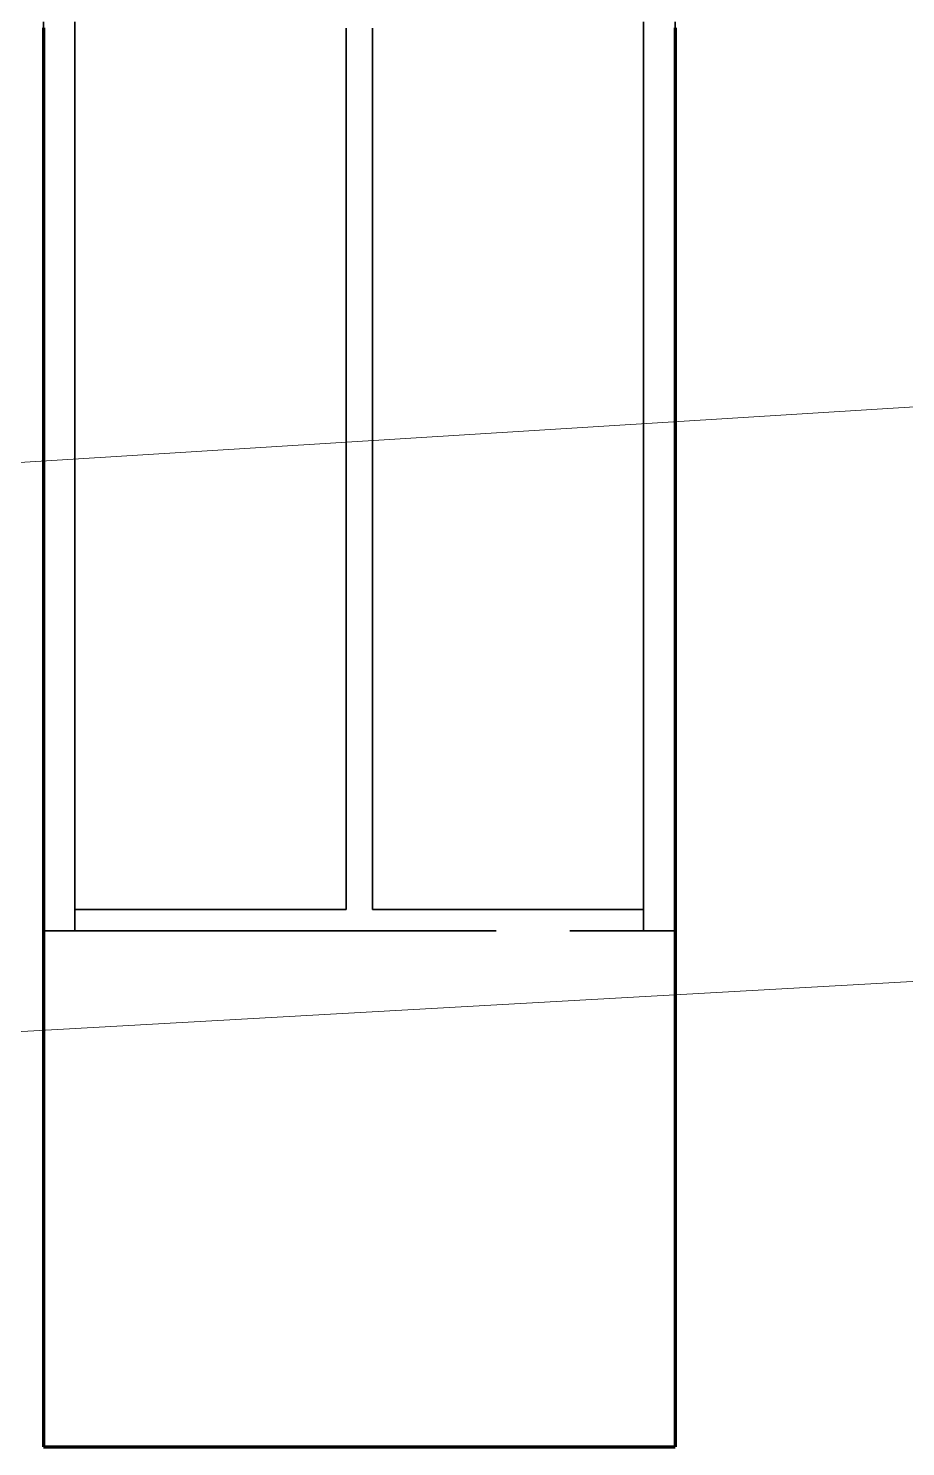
# Model space of a CAD drawing. Header units: millimetres. Extents: x 0 to 2382, y 0 to 420.
# Drawn here: x 178.65 to 186.98, y 212.21 to 225.68 of the extents above; entities that cross this region are included whole.
import ezdxf

# ---------------------------------------------------------------- set-up
doc = ezdxf.new("R2010")
doc.units = ezdxf.units.MM
doc.linetypes.add('IRAM-E-TRAZOS', pattern=[5, 4, -1])
for name, color, linetype, lineweight in [('01-VISIBLE', 7, 'CONTINUOUS', 70), ('02-OCULTA', 4, 'IRAM-E-TRAZOS', 35), ('08-FINA', 5, 'CONTINUOUS', 18)]:
    doc.layers.add(name, color=color, linetype=linetype, lineweight=lineweight)

msp = doc.modelspace()

# ---------------------------------------------------------------- linework, layer by layer
at = {"layer": '01-VISIBLE'}
msp.add_line((178.791, 212.209), (184.791, 212.209), dxfattribs=at)
for points in [[(178.791, 225.684), (178.791, 225.597), (178.791, 225.509), (178.791, 225.422), (178.791, 225.334), (178.791, 225.247), (178.791, 225.159), (178.791, 225.072), (178.791, 224.984), (178.791, 224.897), (178.791, 224.809), (178.791, 224.722), (178.791, 224.634), (178.791, 224.547), (178.791, 224.459), (178.791, 224.372), (178.791, 224.284), (178.791, 224.197), (178.791, 224.109), (178.791, 224.022), (178.791, 223.934), (178.791, 223.847), (178.791, 223.759), (178.791, 223.672), (178.791, 223.584), (178.791, 223.497), (178.791, 223.409), (178.791, 223.322), (178.791, 223.234), (178.791, 223.147), (178.791, 223.059), (178.791, 222.972), (178.791, 222.884), (178.791, 222.797), (178.791, 222.709), (178.791, 222.622), (178.791, 222.534), (178.791, 222.447), (178.791, 222.359), (178.791, 222.272), (178.791, 222.184), (178.791, 222.097), (178.791, 222.009), (178.791, 221.922), (178.791, 221.834), (178.791, 221.747), (178.791, 221.659), (178.791, 221.572), (178.791, 221.484), (178.791, 221.397), (178.791, 221.309), (178.791, 221.222), (178.791, 221.134), (178.791, 221.047), (178.791, 220.959), (178.791, 220.872), (178.791, 220.784), (178.791, 220.697), (178.791, 220.609), (178.791, 220.522), (178.791, 220.434), (178.791, 220.347), (178.791, 220.259), (178.791, 220.172), (178.791, 220.084), (178.791, 219.997), (178.791, 219.909), (178.791, 219.822), (178.791, 219.734), (178.791, 219.647), (178.791, 219.559), (178.791, 219.472), (178.791, 219.384), (178.791, 219.297), (178.791, 219.209), (178.791, 219.122), (178.791, 219.034), (178.791, 218.947), (178.791, 218.859), (178.791, 218.772), (178.791, 218.684), (178.791, 218.597), (178.791, 218.509), (178.791, 218.422), (178.791, 218.334), (178.791, 218.247), (178.791, 218.159), (178.791, 218.072), (178.791, 217.984), (178.791, 217.897), (178.791, 217.809), (178.791, 217.722), (178.791, 217.634), (178.791, 217.547), (178.791, 217.459), (178.791, 217.372), (178.791, 217.284), (178.791, 217.197), (178.791, 217.109), (178.791, 217.022), (178.791, 216.934), (178.791, 216.847), (178.791, 216.759), (178.791, 216.672), (178.791, 216.584), (178.791, 216.497), (178.791, 216.409), (178.791, 216.322), (178.791, 216.234), (178.791, 216.147), (178.791, 216.059), (178.791, 215.972), (178.791, 215.884), (178.791, 215.797), (178.791, 215.709), (178.791, 215.622), (178.791, 215.534), (178.791, 215.447), (178.791, 215.359), (178.791, 215.272), (178.791, 215.184), (178.791, 215.097), (178.791, 215.009), (178.791, 214.922), (178.791, 214.834), (178.791, 214.747), (178.791, 214.659), (178.791, 214.572), (178.791, 214.484), (178.791, 214.397), (178.791, 214.309), (178.791, 214.222), (178.791, 214.134), (178.791, 214.047), (178.791, 213.959), (178.791, 213.872), (178.791, 213.784), (178.791, 213.697), (178.791, 213.609), (178.791, 213.522), (178.791, 213.434), (178.791, 213.347), (178.791, 213.259), (178.791, 213.172), (178.791, 213.084), (178.791, 212.997), (178.791, 212.909), (178.791, 212.822), (178.791, 212.734), (178.791, 212.647), (178.791, 212.559), (178.791, 212.472), (178.791, 212.384), (178.791, 212.297), (178.791, 212.209)], [(184.791, 225.684), (184.791, 225.597), (184.791, 225.509), (184.791, 225.422), (184.791, 225.334), (184.791, 225.247), (184.791, 225.159), (184.791, 225.072), (184.791, 224.984), (184.791, 224.897), (184.791, 224.809), (184.791, 224.722), (184.791, 224.634), (184.791, 224.547), (184.791, 224.459), (184.791, 224.372), (184.791, 224.284), (184.791, 224.197), (184.791, 224.109), (184.791, 224.022), (184.791, 223.934), (184.791, 223.847), (184.791, 223.759), (184.791, 223.672), (184.791, 223.584), (184.791, 223.497), (184.791, 223.409), (184.791, 223.322), (184.791, 223.234), (184.791, 223.147), (184.791, 223.059), (184.791, 222.972), (184.791, 222.884), (184.791, 222.797), (184.791, 222.709), (184.791, 222.622), (184.791, 222.534), (184.791, 222.447), (184.791, 222.359), (184.791, 222.272), (184.791, 222.184), (184.791, 222.097), (184.791, 222.009), (184.791, 221.922), (184.791, 221.834), (184.791, 221.747), (184.791, 221.659), (184.791, 221.572), (184.791, 221.484), (184.791, 221.397), (184.791, 221.309), (184.791, 221.222), (184.791, 221.134), (184.791, 221.047), (184.791, 220.959), (184.791, 220.872), (184.791, 220.784), (184.791, 220.697), (184.791, 220.609), (184.791, 220.522), (184.791, 220.434), (184.791, 220.347), (184.791, 220.259), (184.791, 220.172), (184.791, 220.084), (184.791, 219.997), (184.791, 219.909), (184.791, 219.822), (184.791, 219.734), (184.791, 219.647), (184.791, 219.559), (184.791, 219.472), (184.791, 219.384), (184.791, 219.297), (184.791, 219.209), (184.791, 219.122), (184.791, 219.034), (184.791, 218.947), (184.791, 218.859), (184.791, 218.772), (184.791, 218.684), (184.791, 218.597), (184.791, 218.509), (184.791, 218.422), (184.791, 218.334), (184.791, 218.247), (184.791, 218.159), (184.791, 218.072), (184.791, 217.984), (184.791, 217.897), (184.791, 217.809), (184.791, 217.722), (184.791, 217.634), (184.791, 217.547), (184.791, 217.459), (184.791, 217.372), (184.791, 217.284), (184.791, 217.197), (184.791, 217.109), (184.791, 217.022), (184.791, 216.934), (184.791, 216.847), (184.791, 216.759), (184.791, 216.672), (184.791, 216.584), (184.791, 216.497), (184.791, 216.409), (184.791, 216.322), (184.791, 216.234), (184.791, 216.147), (184.791, 216.059), (184.791, 215.972), (184.791, 215.884), (184.791, 215.797), (184.791, 215.709), (184.791, 215.622), (184.791, 215.534), (184.791, 215.447), (184.791, 215.359), (184.791, 215.272), (184.791, 215.184), (184.791, 215.097), (184.791, 215.009), (184.791, 214.922), (184.791, 214.834), (184.791, 214.747), (184.791, 214.659), (184.791, 214.572), (184.791, 214.484), (184.791, 214.397), (184.791, 214.309), (184.791, 214.222), (184.791, 214.134), (184.791, 214.047), (184.791, 213.959), (184.791, 213.872), (184.791, 213.784), (184.791, 213.697), (184.791, 213.609), (184.791, 213.522), (184.791, 213.434), (184.791, 213.347), (184.791, 213.259), (184.791, 213.172), (184.791, 213.084), (184.791, 212.997), (184.791, 212.909), (184.791, 212.822), (184.791, 212.734), (184.791, 212.647), (184.791, 212.559), (184.791, 212.472), (184.791, 212.384), (184.791, 212.297), (184.791, 212.209)]]:
    msp.add_lwpolyline(points, dxfattribs=at)
at = {"layer": '02-OCULTA'}
for p, q in [((179.091, 217.309), (181.666, 217.309)), ((181.916, 217.309), (184.491, 217.309)), ((178.791, 217.109), (184.791, 217.109)), ((179.091, 217.109), (184.491, 217.109))]:
    msp.add_line(p, q, dxfattribs=at)
for points in [[(178.791, 225.74), (178.791, 225.677), (178.791, 225.614), (178.791, 225.551), (178.791, 225.488), (178.791, 225.425), (178.791, 225.362), (178.791, 225.299), (178.791, 225.236), (178.791, 225.173), (178.791, 225.11), (178.791, 225.047), (178.791, 224.984), (178.791, 224.921), (178.791, 224.858), (178.791, 224.795), (178.791, 224.732), (178.791, 224.669), (178.791, 224.606), (178.791, 224.543), (178.791, 224.48), (178.791, 224.417), (178.791, 224.354), (178.791, 224.291), (178.791, 224.228), (178.791, 224.165), (178.791, 224.102), (178.791, 224.039), (178.791, 223.976), (178.791, 223.913), (178.791, 223.85), (178.791, 223.787), (178.791, 223.724), (178.791, 223.661), (178.791, 223.598), (178.791, 223.535), (178.791, 223.472), (178.791, 223.409), (178.791, 223.346), (178.791, 223.283), (178.791, 223.22), (178.791, 223.157), (178.791, 223.094), (178.791, 223.031), (178.791, 222.968), (178.791, 222.905), (178.791, 222.842), (178.791, 222.779), (178.791, 222.716), (178.791, 222.653), (178.791, 222.59), (178.791, 222.527), (178.791, 222.464), (178.791, 222.401), (178.791, 222.338), (178.791, 222.275), (178.791, 222.212), (178.791, 222.149), (178.791, 222.086), (178.791, 222.023), (178.791, 221.96), (178.791, 221.897), (178.791, 221.834), (178.791, 221.771), (178.791, 221.708), (178.791, 221.645), (178.791, 221.582), (178.791, 221.519), (178.791, 221.456), (178.791, 221.393), (178.791, 221.33), (178.791, 221.267), (178.791, 221.204), (178.791, 221.141), (178.791, 221.078), (178.791, 221.015), (178.791, 220.952), (178.791, 220.889), (178.791, 220.826), (178.791, 220.763), (178.791, 220.7), (178.791, 220.637), (178.791, 220.574), (178.791, 220.511), (178.791, 220.448), (178.791, 220.385), (178.791, 220.322), (178.791, 220.259), (178.791, 220.196), (178.791, 220.133), (178.791, 220.07), (178.791, 220.007), (178.791, 219.944), (178.791, 219.881), (178.791, 219.818), (178.791, 219.755), (178.791, 219.692), (178.791, 219.629), (178.791, 219.566), (178.791, 219.503), (178.791, 219.44), (178.791, 219.377), (178.791, 219.314), (178.791, 219.251), (178.791, 219.188), (178.791, 219.125), (178.791, 219.062), (178.791, 218.999), (178.791, 218.936), (178.791, 218.873), (178.791, 218.81), (178.791, 218.747), (178.791, 218.684), (178.791, 218.621), (178.791, 218.558), (178.791, 218.495), (178.791, 218.432), (178.791, 218.369), (178.791, 218.306), (178.791, 218.243), (178.791, 218.18), (178.791, 218.117), (178.791, 218.054), (178.791, 217.991), (178.791, 217.928), (178.791, 217.865), (178.791, 217.802), (178.791, 217.739), (178.791, 217.676), (178.791, 217.613), (178.791, 217.55), (178.791, 217.487), (178.791, 217.424), (178.791, 217.361), (178.791, 217.298), (178.791, 217.235), (178.791, 217.172), (178.791, 217.109)], [(178.791, 217.109), (178.791, 217.172), (178.791, 217.235), (178.791, 217.298), (178.791, 217.361), (178.791, 217.424), (178.791, 217.487), (178.791, 217.55), (178.791, 217.613), (178.791, 217.676), (178.791, 217.739), (178.791, 217.802), (178.791, 217.865), (178.791, 217.928), (178.791, 217.991), (178.791, 218.054), (178.791, 218.117), (178.791, 218.18), (178.791, 218.243), (178.791, 218.306), (178.791, 218.369), (178.791, 218.432), (178.791, 218.495), (178.791, 218.558), (178.791, 218.621), (178.791, 218.684), (178.791, 218.747), (178.791, 218.81), (178.791, 218.873), (178.791, 218.936), (178.791, 218.999), (178.791, 219.062), (178.791, 219.125), (178.791, 219.188), (178.791, 219.251), (178.791, 219.314), (178.791, 219.377), (178.791, 219.44), (178.791, 219.503), (178.791, 219.566), (178.791, 219.629), (178.791, 219.692), (178.791, 219.755), (178.791, 219.818), (178.791, 219.881), (178.791, 219.944), (178.791, 220.007), (178.791, 220.07), (178.791, 220.133), (178.791, 220.196), (178.791, 220.259), (178.791, 220.322), (178.791, 220.385), (178.791, 220.448), (178.791, 220.511), (178.791, 220.574), (178.791, 220.637), (178.791, 220.7), (178.791, 220.763), (178.791, 220.826), (178.791, 220.889), (178.791, 220.952), (178.791, 221.015), (178.791, 221.078), (178.791, 221.141), (178.791, 221.204), (178.791, 221.267), (178.791, 221.33), (178.791, 221.393), (178.791, 221.456), (178.791, 221.519), (178.791, 221.582), (178.791, 221.645), (178.791, 221.708), (178.791, 221.771), (178.791, 221.834), (178.791, 221.897), (178.791, 221.96), (178.791, 222.023), (178.791, 222.086), (178.791, 222.149), (178.791, 222.212), (178.791, 222.275), (178.791, 222.338), (178.791, 222.401), (178.791, 222.464), (178.791, 222.527), (178.791, 222.59), (178.791, 222.653), (178.791, 222.716), (178.791, 222.779), (178.791, 222.842), (178.791, 222.905), (178.791, 222.968), (178.791, 223.031), (178.791, 223.094), (178.791, 223.157), (178.791, 223.22), (178.791, 223.283), (178.791, 223.346), (178.791, 223.409), (178.791, 223.472), (178.791, 223.535), (178.791, 223.598), (178.791, 223.661), (178.791, 223.724), (178.791, 223.787), (178.791, 223.85), (178.791, 223.913), (178.791, 223.976), (178.791, 224.039), (178.791, 224.102), (178.791, 224.165), (178.791, 224.228), (178.791, 224.291), (178.791, 224.354), (178.791, 224.417), (178.791, 224.48), (178.791, 224.543), (178.791, 224.606), (178.791, 224.669), (178.791, 224.732), (178.791, 224.795), (178.791, 224.858), (178.791, 224.921), (178.791, 224.984), (178.791, 225.047), (178.791, 225.11), (178.791, 225.173), (178.791, 225.236), (178.791, 225.299), (178.791, 225.362), (178.791, 225.425), (178.791, 225.488), (178.791, 225.551), (178.791, 225.614), (178.791, 225.677), (178.791, 225.74)], [(179.091, 225.74), (179.091, 225.677), (179.091, 225.614), (179.091, 225.551), (179.091, 225.488), (179.091, 225.425), (179.091, 225.362), (179.091, 225.299), (179.091, 225.236), (179.091, 225.173), (179.091, 225.11), (179.091, 225.047), (179.091, 224.984), (179.091, 224.921), (179.091, 224.858), (179.091, 224.795), (179.091, 224.732), (179.091, 224.669), (179.091, 224.606), (179.091, 224.543), (179.091, 224.48), (179.091, 224.417), (179.091, 224.354), (179.091, 224.291), (179.091, 224.228), (179.091, 224.165), (179.091, 224.102), (179.091, 224.039), (179.091, 223.976), (179.091, 223.913), (179.091, 223.85), (179.091, 223.787), (179.091, 223.724), (179.091, 223.661), (179.091, 223.598), (179.091, 223.535), (179.091, 223.472), (179.091, 223.409), (179.091, 223.346), (179.091, 223.283), (179.091, 223.22), (179.091, 223.157), (179.091, 223.094), (179.091, 223.031), (179.091, 222.968), (179.091, 222.905), (179.091, 222.842), (179.091, 222.779), (179.091, 222.716), (179.091, 222.653), (179.091, 222.59), (179.091, 222.527), (179.091, 222.464), (179.091, 222.401), (179.091, 222.338), (179.091, 222.275), (179.091, 222.212), (179.091, 222.149), (179.091, 222.086), (179.091, 222.023), (179.091, 221.96), (179.091, 221.897), (179.091, 221.834), (179.091, 221.771), (179.091, 221.708), (179.091, 221.645), (179.091, 221.582), (179.091, 221.519), (179.091, 221.456), (179.091, 221.393), (179.091, 221.33), (179.091, 221.267), (179.091, 221.204), (179.091, 221.141), (179.091, 221.078), (179.091, 221.015), (179.091, 220.952), (179.091, 220.889), (179.091, 220.826), (179.091, 220.763), (179.091, 220.7), (179.091, 220.637), (179.091, 220.574), (179.091, 220.511), (179.091, 220.448), (179.091, 220.385), (179.091, 220.322), (179.091, 220.259), (179.091, 220.196), (179.091, 220.133), (179.091, 220.07), (179.091, 220.007), (179.091, 219.944), (179.091, 219.881), (179.091, 219.818), (179.091, 219.755), (179.091, 219.692), (179.091, 219.629), (179.091, 219.566), (179.091, 219.503), (179.091, 219.44), (179.091, 219.377), (179.091, 219.314), (179.091, 219.251), (179.091, 219.188), (179.091, 219.125), (179.091, 219.062), (179.091, 218.999), (179.091, 218.936), (179.091, 218.873), (179.091, 218.81), (179.091, 218.747), (179.091, 218.684), (179.091, 218.621), (179.091, 218.558), (179.091, 218.495), (179.091, 218.432), (179.091, 218.369), (179.091, 218.306), (179.091, 218.243), (179.091, 218.18), (179.091, 218.117), (179.091, 218.054), (179.091, 217.991), (179.091, 217.928), (179.091, 217.865), (179.091, 217.802), (179.091, 217.739), (179.091, 217.676), (179.091, 217.613), (179.091, 217.55), (179.091, 217.487), (179.091, 217.424), (179.091, 217.361), (179.091, 217.298), (179.091, 217.235), (179.091, 217.172), (179.091, 217.109)], [(179.091, 217.109), (179.091, 217.172), (179.091, 217.235), (179.091, 217.298), (179.091, 217.361), (179.091, 217.424), (179.091, 217.487), (179.091, 217.55), (179.091, 217.613), (179.091, 217.676), (179.091, 217.739), (179.091, 217.802), (179.091, 217.865), (179.091, 217.928), (179.091, 217.991), (179.091, 218.054), (179.091, 218.117), (179.091, 218.18), (179.091, 218.243), (179.091, 218.306), (179.091, 218.369), (179.091, 218.432), (179.091, 218.495), (179.091, 218.558), (179.091, 218.621), (179.091, 218.684), (179.091, 218.747), (179.091, 218.81), (179.091, 218.873), (179.091, 218.936), (179.091, 218.999), (179.091, 219.062), (179.091, 219.125), (179.091, 219.188), (179.091, 219.251), (179.091, 219.314), (179.091, 219.377), (179.091, 219.44), (179.091, 219.503), (179.091, 219.566), (179.091, 219.629), (179.091, 219.692), (179.091, 219.755), (179.091, 219.818), (179.091, 219.881), (179.091, 219.944), (179.091, 220.007), (179.091, 220.07), (179.091, 220.133), (179.091, 220.196), (179.091, 220.259), (179.091, 220.322), (179.091, 220.385), (179.091, 220.448), (179.091, 220.511), (179.091, 220.574), (179.091, 220.637), (179.091, 220.7), (179.091, 220.763), (179.091, 220.826), (179.091, 220.889), (179.091, 220.952), (179.091, 221.015), (179.091, 221.078), (179.091, 221.141), (179.091, 221.204), (179.091, 221.267), (179.091, 221.33), (179.091, 221.393), (179.091, 221.456), (179.091, 221.519), (179.091, 221.582), (179.091, 221.645), (179.091, 221.708), (179.091, 221.771), (179.091, 221.834), (179.091, 221.897), (179.091, 221.96), (179.091, 222.023), (179.091, 222.086), (179.091, 222.149), (179.091, 222.212), (179.091, 222.275), (179.091, 222.338), (179.091, 222.401), (179.091, 222.464), (179.091, 222.527), (179.091, 222.59), (179.091, 222.653), (179.091, 222.716), (179.091, 222.779), (179.091, 222.842), (179.091, 222.905), (179.091, 222.968), (179.091, 223.031), (179.091, 223.094), (179.091, 223.157), (179.091, 223.22), (179.091, 223.283), (179.091, 223.346), (179.091, 223.409), (179.091, 223.472), (179.091, 223.535), (179.091, 223.598), (179.091, 223.661), (179.091, 223.724), (179.091, 223.787), (179.091, 223.85), (179.091, 223.913), (179.091, 223.976), (179.091, 224.039), (179.091, 224.102), (179.091, 224.165), (179.091, 224.228), (179.091, 224.291), (179.091, 224.354), (179.091, 224.417), (179.091, 224.48), (179.091, 224.543), (179.091, 224.606), (179.091, 224.669), (179.091, 224.732), (179.091, 224.795), (179.091, 224.858), (179.091, 224.921), (179.091, 224.984), (179.091, 225.047), (179.091, 225.11), (179.091, 225.173), (179.091, 225.236), (179.091, 225.299), (179.091, 225.362), (179.091, 225.425), (179.091, 225.488), (179.091, 225.551), (179.091, 225.614), (179.091, 225.677), (179.091, 225.74)], [(184.491, 225.74), (184.491, 225.677), (184.491, 225.614), (184.491, 225.551), (184.491, 225.488), (184.491, 225.425), (184.491, 225.362), (184.491, 225.299), (184.491, 225.236), (184.491, 225.173), (184.491, 225.11), (184.491, 225.047), (184.491, 224.984), (184.491, 224.921), (184.491, 224.858), (184.491, 224.795), (184.491, 224.732), (184.491, 224.669), (184.491, 224.606), (184.491, 224.543), (184.491, 224.48), (184.491, 224.417), (184.491, 224.354), (184.491, 224.291), (184.491, 224.228), (184.491, 224.165), (184.491, 224.102), (184.491, 224.039), (184.491, 223.976), (184.491, 223.913), (184.491, 223.85), (184.491, 223.787), (184.491, 223.724), (184.491, 223.661), (184.491, 223.598), (184.491, 223.535), (184.491, 223.472), (184.491, 223.409), (184.491, 223.346), (184.491, 223.283), (184.491, 223.22), (184.491, 223.157), (184.491, 223.094), (184.491, 223.031), (184.491, 222.968), (184.491, 222.905), (184.491, 222.842), (184.491, 222.779), (184.491, 222.716), (184.491, 222.653), (184.491, 222.59), (184.491, 222.527), (184.491, 222.464), (184.491, 222.401), (184.491, 222.338), (184.491, 222.275), (184.491, 222.212), (184.491, 222.149), (184.491, 222.086), (184.491, 222.023), (184.491, 221.96), (184.491, 221.897), (184.491, 221.834), (184.491, 221.771), (184.491, 221.708), (184.491, 221.645), (184.491, 221.582), (184.491, 221.519), (184.491, 221.456), (184.491, 221.393), (184.491, 221.33), (184.491, 221.267), (184.491, 221.204), (184.491, 221.141), (184.491, 221.078), (184.491, 221.015), (184.491, 220.952), (184.491, 220.889), (184.491, 220.826), (184.491, 220.763), (184.491, 220.7), (184.491, 220.637), (184.491, 220.574), (184.491, 220.511), (184.491, 220.448), (184.491, 220.385), (184.491, 220.322), (184.491, 220.259), (184.491, 220.196), (184.491, 220.133), (184.491, 220.07), (184.491, 220.007), (184.491, 219.944), (184.491, 219.881), (184.491, 219.818), (184.491, 219.755), (184.491, 219.692), (184.491, 219.629), (184.491, 219.566), (184.491, 219.503), (184.491, 219.44), (184.491, 219.377), (184.491, 219.314), (184.491, 219.251), (184.491, 219.188), (184.491, 219.125), (184.491, 219.062), (184.491, 218.999), (184.491, 218.936), (184.491, 218.873), (184.491, 218.81), (184.491, 218.747), (184.491, 218.684), (184.491, 218.621), (184.491, 218.558), (184.491, 218.495), (184.491, 218.432), (184.491, 218.369), (184.491, 218.306), (184.491, 218.243), (184.491, 218.18), (184.491, 218.117), (184.491, 218.054), (184.491, 217.991), (184.491, 217.928), (184.491, 217.865), (184.491, 217.802), (184.491, 217.739), (184.491, 217.676), (184.491, 217.613), (184.491, 217.55), (184.491, 217.487), (184.491, 217.424), (184.491, 217.361), (184.491, 217.298), (184.491, 217.235), (184.491, 217.172), (184.491, 217.109)], [(184.491, 217.109), (184.491, 217.172), (184.491, 217.235), (184.491, 217.298), (184.491, 217.361), (184.491, 217.424), (184.491, 217.487), (184.491, 217.55), (184.491, 217.613), (184.491, 217.676), (184.491, 217.739), (184.491, 217.802), (184.491, 217.865), (184.491, 217.928), (184.491, 217.991), (184.491, 218.054), (184.491, 218.117), (184.491, 218.18), (184.491, 218.243), (184.491, 218.306), (184.491, 218.369), (184.491, 218.432), (184.491, 218.495), (184.491, 218.558), (184.491, 218.621), (184.491, 218.684), (184.491, 218.747), (184.491, 218.81), (184.491, 218.873), (184.491, 218.936), (184.491, 218.999), (184.491, 219.062), (184.491, 219.125), (184.491, 219.188), (184.491, 219.251), (184.491, 219.314), (184.491, 219.377), (184.491, 219.44), (184.491, 219.503), (184.491, 219.566), (184.491, 219.629), (184.491, 219.692), (184.491, 219.755), (184.491, 219.818), (184.491, 219.881), (184.491, 219.944), (184.491, 220.007), (184.491, 220.07), (184.491, 220.133), (184.491, 220.196), (184.491, 220.259), (184.491, 220.322), (184.491, 220.385), (184.491, 220.448), (184.491, 220.511), (184.491, 220.574), (184.491, 220.637), (184.491, 220.7), (184.491, 220.763), (184.491, 220.826), (184.491, 220.889), (184.491, 220.952), (184.491, 221.015), (184.491, 221.078), (184.491, 221.141), (184.491, 221.204), (184.491, 221.267), (184.491, 221.33), (184.491, 221.393), (184.491, 221.456), (184.491, 221.519), (184.491, 221.582), (184.491, 221.645), (184.491, 221.708), (184.491, 221.771), (184.491, 221.834), (184.491, 221.897), (184.491, 221.96), (184.491, 222.023), (184.491, 222.086), (184.491, 222.149), (184.491, 222.212), (184.491, 222.275), (184.491, 222.338), (184.491, 222.401), (184.491, 222.464), (184.491, 222.527), (184.491, 222.59), (184.491, 222.653), (184.491, 222.716), (184.491, 222.779), (184.491, 222.842), (184.491, 222.905), (184.491, 222.968), (184.491, 223.031), (184.491, 223.094), (184.491, 223.157), (184.491, 223.22), (184.491, 223.283), (184.491, 223.346), (184.491, 223.409), (184.491, 223.472), (184.491, 223.535), (184.491, 223.598), (184.491, 223.661), (184.491, 223.724), (184.491, 223.787), (184.491, 223.85), (184.491, 223.913), (184.491, 223.976), (184.491, 224.039), (184.491, 224.102), (184.491, 224.165), (184.491, 224.228), (184.491, 224.291), (184.491, 224.354), (184.491, 224.417), (184.491, 224.48), (184.491, 224.543), (184.491, 224.606), (184.491, 224.669), (184.491, 224.732), (184.491, 224.795), (184.491, 224.858), (184.491, 224.921), (184.491, 224.984), (184.491, 225.047), (184.491, 225.11), (184.491, 225.173), (184.491, 225.236), (184.491, 225.299), (184.491, 225.362), (184.491, 225.425), (184.491, 225.488), (184.491, 225.551), (184.491, 225.614), (184.491, 225.677), (184.491, 225.74)], [(184.791, 225.74), (184.791, 225.677), (184.791, 225.614), (184.791, 225.551), (184.791, 225.488), (184.791, 225.425), (184.791, 225.362), (184.791, 225.299), (184.791, 225.236), (184.791, 225.173), (184.791, 225.11), (184.791, 225.047), (184.791, 224.984), (184.791, 224.921), (184.791, 224.858), (184.791, 224.795), (184.791, 224.732), (184.791, 224.669), (184.791, 224.606), (184.791, 224.543), (184.791, 224.48), (184.791, 224.417), (184.791, 224.354), (184.791, 224.291), (184.791, 224.228), (184.791, 224.165), (184.791, 224.102), (184.791, 224.039), (184.791, 223.976), (184.791, 223.913), (184.791, 223.85), (184.791, 223.787), (184.791, 223.724), (184.791, 223.661), (184.791, 223.598), (184.791, 223.535), (184.791, 223.472), (184.791, 223.409), (184.791, 223.346), (184.791, 223.283), (184.791, 223.22), (184.791, 223.157), (184.791, 223.094), (184.791, 223.031), (184.791, 222.968), (184.791, 222.905), (184.791, 222.842), (184.791, 222.779), (184.791, 222.716), (184.791, 222.653), (184.791, 222.59), (184.791, 222.527), (184.791, 222.464), (184.791, 222.401), (184.791, 222.338), (184.791, 222.275), (184.791, 222.212), (184.791, 222.149), (184.791, 222.086), (184.791, 222.023), (184.791, 221.96), (184.791, 221.897), (184.791, 221.834), (184.791, 221.771), (184.791, 221.708), (184.791, 221.645), (184.791, 221.582), (184.791, 221.519), (184.791, 221.456), (184.791, 221.393), (184.791, 221.33), (184.791, 221.267), (184.791, 221.204), (184.791, 221.141), (184.791, 221.078), (184.791, 221.015), (184.791, 220.952), (184.791, 220.889), (184.791, 220.826), (184.791, 220.763), (184.791, 220.7), (184.791, 220.637), (184.791, 220.574), (184.791, 220.511), (184.791, 220.448), (184.791, 220.385), (184.791, 220.322), (184.791, 220.259), (184.791, 220.196), (184.791, 220.133), (184.791, 220.07), (184.791, 220.007), (184.791, 219.944), (184.791, 219.881), (184.791, 219.818), (184.791, 219.755), (184.791, 219.692), (184.791, 219.629), (184.791, 219.566), (184.791, 219.503), (184.791, 219.44), (184.791, 219.377), (184.791, 219.314), (184.791, 219.251), (184.791, 219.188), (184.791, 219.125), (184.791, 219.062), (184.791, 218.999), (184.791, 218.936), (184.791, 218.873), (184.791, 218.81), (184.791, 218.747), (184.791, 218.684), (184.791, 218.621), (184.791, 218.558), (184.791, 218.495), (184.791, 218.432), (184.791, 218.369), (184.791, 218.306), (184.791, 218.243), (184.791, 218.18), (184.791, 218.117), (184.791, 218.054), (184.791, 217.991), (184.791, 217.928), (184.791, 217.865), (184.791, 217.802), (184.791, 217.739), (184.791, 217.676), (184.791, 217.613), (184.791, 217.55), (184.791, 217.487), (184.791, 217.424), (184.791, 217.361), (184.791, 217.298), (184.791, 217.235), (184.791, 217.172), (184.791, 217.109)], [(184.791, 217.109), (184.791, 217.172), (184.791, 217.235), (184.791, 217.298), (184.791, 217.361), (184.791, 217.424), (184.791, 217.487), (184.791, 217.55), (184.791, 217.613), (184.791, 217.676), (184.791, 217.739), (184.791, 217.802), (184.791, 217.865), (184.791, 217.928), (184.791, 217.991), (184.791, 218.054), (184.791, 218.117), (184.791, 218.18), (184.791, 218.243), (184.791, 218.306), (184.791, 218.369), (184.791, 218.432), (184.791, 218.495), (184.791, 218.558), (184.791, 218.621), (184.791, 218.684), (184.791, 218.747), (184.791, 218.81), (184.791, 218.873), (184.791, 218.936), (184.791, 218.999), (184.791, 219.062), (184.791, 219.125), (184.791, 219.188), (184.791, 219.251), (184.791, 219.314), (184.791, 219.377), (184.791, 219.44), (184.791, 219.503), (184.791, 219.566), (184.791, 219.629), (184.791, 219.692), (184.791, 219.755), (184.791, 219.818), (184.791, 219.881), (184.791, 219.944), (184.791, 220.007), (184.791, 220.07), (184.791, 220.133), (184.791, 220.196), (184.791, 220.259), (184.791, 220.322), (184.791, 220.385), (184.791, 220.448), (184.791, 220.511), (184.791, 220.574), (184.791, 220.637), (184.791, 220.7), (184.791, 220.763), (184.791, 220.826), (184.791, 220.889), (184.791, 220.952), (184.791, 221.015), (184.791, 221.078), (184.791, 221.141), (184.791, 221.204), (184.791, 221.267), (184.791, 221.33), (184.791, 221.393), (184.791, 221.456), (184.791, 221.519), (184.791, 221.582), (184.791, 221.645), (184.791, 221.708), (184.791, 221.771), (184.791, 221.834), (184.791, 221.897), (184.791, 221.96), (184.791, 222.023), (184.791, 222.086), (184.791, 222.149), (184.791, 222.212), (184.791, 222.275), (184.791, 222.338), (184.791, 222.401), (184.791, 222.464), (184.791, 222.527), (184.791, 222.59), (184.791, 222.653), (184.791, 222.716), (184.791, 222.779), (184.791, 222.842), (184.791, 222.905), (184.791, 222.968), (184.791, 223.031), (184.791, 223.094), (184.791, 223.157), (184.791, 223.22), (184.791, 223.283), (184.791, 223.346), (184.791, 223.409), (184.791, 223.472), (184.791, 223.535), (184.791, 223.598), (184.791, 223.661), (184.791, 223.724), (184.791, 223.787), (184.791, 223.85), (184.791, 223.913), (184.791, 223.976), (184.791, 224.039), (184.791, 224.102), (184.791, 224.165), (184.791, 224.228), (184.791, 224.291), (184.791, 224.354), (184.791, 224.417), (184.791, 224.48), (184.791, 224.543), (184.791, 224.606), (184.791, 224.669), (184.791, 224.732), (184.791, 224.795), (184.791, 224.858), (184.791, 224.921), (184.791, 224.984), (184.791, 225.047), (184.791, 225.11), (184.791, 225.173), (184.791, 225.236), (184.791, 225.299), (184.791, 225.362), (184.791, 225.425), (184.791, 225.488), (184.791, 225.551), (184.791, 225.614), (184.791, 225.677), (184.791, 225.74)], [(178.791, 212.209), (178.791, 212.297), (178.791, 212.384), (178.791, 212.472), (178.791, 212.559), (178.791, 212.647), (178.791, 212.734), (178.791, 212.822), (178.791, 212.909), (178.791, 212.997), (178.791, 213.084), (178.791, 213.172), (178.791, 213.259), (178.791, 213.347), (178.791, 213.434), (178.791, 213.522), (178.791, 213.609), (178.791, 213.697), (178.791, 213.784), (178.791, 213.872), (178.791, 213.959), (178.791, 214.047), (178.791, 214.134), (178.791, 214.222), (178.791, 214.309), (178.791, 214.397), (178.791, 214.484), (178.791, 214.572), (178.791, 214.659), (178.791, 214.747), (178.791, 214.834), (178.791, 214.922), (178.791, 215.009), (178.791, 215.097), (178.791, 215.184), (178.791, 215.272), (178.791, 215.359), (178.791, 215.447), (178.791, 215.534), (178.791, 215.622), (178.791, 215.709), (178.791, 215.797), (178.791, 215.884), (178.791, 215.972), (178.791, 216.059), (178.791, 216.147), (178.791, 216.234), (178.791, 216.322), (178.791, 216.409), (178.791, 216.497), (178.791, 216.584), (178.791, 216.672), (178.791, 216.759), (178.791, 216.847), (178.791, 216.934), (178.791, 217.022), (178.791, 217.109), (178.791, 217.197), (178.791, 217.284), (178.791, 217.372), (178.791, 217.459), (178.791, 217.547), (178.791, 217.634), (178.791, 217.722), (178.791, 217.809), (178.791, 217.897), (178.791, 217.984), (178.791, 218.072), (178.791, 218.159), (178.791, 218.247), (178.791, 218.334), (178.791, 218.422), (178.791, 218.509), (178.791, 218.597), (178.791, 218.684), (178.791, 218.772), (178.791, 218.859), (178.791, 218.947), (178.791, 219.034), (178.791, 219.122), (178.791, 219.209), (178.791, 219.297), (178.791, 219.384), (178.791, 219.472), (178.791, 219.559), (178.791, 219.647), (178.791, 219.734), (178.791, 219.822), (178.791, 219.909), (178.791, 219.997), (178.791, 220.084), (178.791, 220.172), (178.791, 220.259), (178.791, 220.347), (178.791, 220.434), (178.791, 220.522), (178.791, 220.609), (178.791, 220.697), (178.791, 220.784), (178.791, 220.872), (178.791, 220.959), (178.791, 221.047), (178.791, 221.134), (178.791, 221.222), (178.791, 221.309), (178.791, 221.397), (178.791, 221.484), (178.791, 221.572), (178.791, 221.659), (178.791, 221.747), (178.791, 221.834), (178.791, 221.922), (178.791, 222.009), (178.791, 222.097), (178.791, 222.184), (178.791, 222.272), (178.791, 222.359), (178.791, 222.447), (178.791, 222.534), (178.791, 222.622), (178.791, 222.709), (178.791, 222.797), (178.791, 222.884), (178.791, 222.972), (178.791, 223.059), (178.791, 223.147), (178.791, 223.234), (178.791, 223.322), (178.791, 223.409), (178.791, 223.497), (178.791, 223.584), (178.791, 223.672), (178.791, 223.759), (178.791, 223.847), (178.791, 223.934), (178.791, 224.022), (178.791, 224.109), (178.791, 224.197), (178.791, 224.284), (178.791, 224.372), (178.791, 224.459), (178.791, 224.547), (178.791, 224.634), (178.791, 224.722), (178.791, 224.809), (178.791, 224.897), (178.791, 224.984), (178.791, 225.072), (178.791, 225.159), (178.791, 225.247), (178.791, 225.334), (178.791, 225.422), (178.791, 225.509), (178.791, 225.597), (178.791, 225.684)], [(179.091, 225.679), (179.091, 225.617), (179.091, 225.555), (179.091, 225.493), (179.091, 225.431), (179.091, 225.369), (179.091, 225.307), (179.091, 225.245), (179.091, 225.183), (179.091, 225.121), (179.091, 225.059), (179.091, 224.997), (179.091, 224.935), (179.091, 224.873), (179.091, 224.811), (179.091, 224.749), (179.091, 224.687), (179.091, 224.625), (179.091, 224.563), (179.091, 224.501), (179.091, 224.439), (179.091, 224.377), (179.091, 224.315), (179.091, 224.253), (179.091, 224.191), (179.091, 224.129), (179.091, 224.067), (179.091, 224.005), (179.091, 223.943), (179.091, 223.881), (179.091, 223.819), (179.091, 223.757), (179.091, 223.695), (179.091, 223.633), (179.091, 223.571), (179.091, 223.509), (179.091, 223.447), (179.091, 223.385), (179.091, 223.323), (179.091, 223.261), (179.091, 223.199), (179.091, 223.137), (179.091, 223.075), (179.091, 223.013), (179.091, 222.951), (179.091, 222.889), (179.091, 222.827), (179.091, 222.765), (179.091, 222.703), (179.091, 222.641), (179.091, 222.579), (179.091, 222.517), (179.091, 222.455), (179.091, 222.393), (179.091, 222.331), (179.091, 222.269), (179.091, 222.207), (179.091, 222.145), (179.091, 222.083), (179.091, 222.021), (179.091, 221.959), (179.091, 221.897), (179.091, 221.835), (179.091, 221.773), (179.091, 221.711), (179.091, 221.649), (179.091, 221.587), (179.091, 221.525), (179.091, 221.463), (179.091, 221.401), (179.091, 221.339), (179.091, 221.277), (179.091, 221.215), (179.091, 221.153), (179.091, 221.091), (179.091, 221.029), (179.091, 220.967), (179.091, 220.905), (179.091, 220.843), (179.091, 220.781), (179.091, 220.719), (179.091, 220.657), (179.091, 220.595), (179.091, 220.533), (179.091, 220.471), (179.091, 220.409), (179.091, 220.347), (179.091, 220.285), (179.091, 220.223), (179.091, 220.161), (179.091, 220.099), (179.091, 220.037), (179.091, 219.975), (179.091, 219.913), (179.091, 219.851), (179.091, 219.789), (179.091, 219.727), (179.091, 219.665), (179.091, 219.603), (179.091, 219.541), (179.091, 219.479), (179.091, 219.417), (179.091, 219.355), (179.091, 219.293), (179.091, 219.231), (179.091, 219.169), (179.091, 219.107), (179.091, 219.045), (179.091, 218.983), (179.091, 218.921), (179.091, 218.859), (179.091, 218.797), (179.091, 218.735), (179.091, 218.673), (179.091, 218.611), (179.091, 218.549), (179.091, 218.487), (179.091, 218.425), (179.091, 218.363), (179.091, 218.301), (179.091, 218.239), (179.091, 218.177), (179.091, 218.115), (179.091, 218.053), (179.091, 217.991), (179.091, 217.929), (179.091, 217.867), (179.091, 217.805), (179.091, 217.743), (179.091, 217.681), (179.091, 217.619), (179.091, 217.557), (179.091, 217.495), (179.091, 217.433), (179.091, 217.371), (179.091, 217.309)], [(179.091, 217.309), (179.091, 217.371), (179.091, 217.433), (179.091, 217.495), (179.091, 217.557), (179.091, 217.619), (179.091, 217.681), (179.091, 217.743), (179.091, 217.805), (179.091, 217.867), (179.091, 217.929), (179.091, 217.991), (179.091, 218.053), (179.091, 218.115), (179.091, 218.177), (179.091, 218.239), (179.091, 218.301), (179.091, 218.363), (179.091, 218.425), (179.091, 218.487), (179.091, 218.549), (179.091, 218.611), (179.091, 218.673), (179.091, 218.735), (179.091, 218.797), (179.091, 218.859), (179.091, 218.921), (179.091, 218.983), (179.091, 219.045), (179.091, 219.107), (179.091, 219.169), (179.091, 219.231), (179.091, 219.293), (179.091, 219.355), (179.091, 219.417), (179.091, 219.479), (179.091, 219.541), (179.091, 219.603), (179.091, 219.665), (179.091, 219.727), (179.091, 219.789), (179.091, 219.851), (179.091, 219.913), (179.091, 219.975), (179.091, 220.037), (179.091, 220.099), (179.091, 220.161), (179.091, 220.223), (179.091, 220.285), (179.091, 220.347), (179.091, 220.409), (179.091, 220.471), (179.091, 220.533), (179.091, 220.595), (179.091, 220.657), (179.091, 220.719), (179.091, 220.781), (179.091, 220.843), (179.091, 220.905), (179.091, 220.967), (179.091, 221.029), (179.091, 221.091), (179.091, 221.153), (179.091, 221.215), (179.091, 221.277), (179.091, 221.339), (179.091, 221.401), (179.091, 221.463), (179.091, 221.525), (179.091, 221.587), (179.091, 221.649), (179.091, 221.711), (179.091, 221.773), (179.091, 221.835), (179.091, 221.897), (179.091, 221.959), (179.091, 222.021), (179.091, 222.083), (179.091, 222.145), (179.091, 222.207), (179.091, 222.269), (179.091, 222.331), (179.091, 222.393), (179.091, 222.455), (179.091, 222.517), (179.091, 222.579), (179.091, 222.641), (179.091, 222.703), (179.091, 222.765), (179.091, 222.827), (179.091, 222.889), (179.091, 222.951), (179.091, 223.013), (179.091, 223.075), (179.091, 223.137), (179.091, 223.199), (179.091, 223.261), (179.091, 223.323), (179.091, 223.385), (179.091, 223.447), (179.091, 223.509), (179.091, 223.571), (179.091, 223.633), (179.091, 223.695), (179.091, 223.757), (179.091, 223.819), (179.091, 223.881), (179.091, 223.943), (179.091, 224.005), (179.091, 224.067), (179.091, 224.129), (179.091, 224.191), (179.091, 224.253), (179.091, 224.315), (179.091, 224.377), (179.091, 224.439), (179.091, 224.501), (179.091, 224.563), (179.091, 224.625), (179.091, 224.687), (179.091, 224.749), (179.091, 224.811), (179.091, 224.873), (179.091, 224.935), (179.091, 224.997), (179.091, 225.059), (179.091, 225.121), (179.091, 225.183), (179.091, 225.245), (179.091, 225.307), (179.091, 225.369), (179.091, 225.431), (179.091, 225.493), (179.091, 225.555), (179.091, 225.617), (179.091, 225.679)], [(181.666, 225.679), (181.666, 225.617), (181.666, 225.555), (181.666, 225.493), (181.666, 225.431), (181.666, 225.369), (181.666, 225.307), (181.666, 225.245), (181.666, 225.183), (181.666, 225.121), (181.666, 225.059), (181.666, 224.997), (181.666, 224.935), (181.666, 224.873), (181.666, 224.811), (181.666, 224.749), (181.666, 224.687), (181.666, 224.625), (181.666, 224.563), (181.666, 224.501), (181.666, 224.439), (181.666, 224.377), (181.666, 224.315), (181.666, 224.253), (181.666, 224.191), (181.666, 224.129), (181.666, 224.067), (181.666, 224.005), (181.666, 223.943), (181.666, 223.881), (181.666, 223.819), (181.666, 223.757), (181.666, 223.695), (181.666, 223.633), (181.666, 223.571), (181.666, 223.509), (181.666, 223.447), (181.666, 223.385), (181.666, 223.323), (181.666, 223.261), (181.666, 223.199), (181.666, 223.137), (181.666, 223.075), (181.666, 223.013), (181.666, 222.951), (181.666, 222.889), (181.666, 222.827), (181.666, 222.765), (181.666, 222.703), (181.666, 222.641), (181.666, 222.579), (181.666, 222.517), (181.666, 222.455), (181.666, 222.393), (181.666, 222.331), (181.666, 222.269), (181.666, 222.207), (181.666, 222.145), (181.666, 222.083), (181.666, 222.021), (181.666, 221.959), (181.666, 221.897), (181.666, 221.835), (181.666, 221.773), (181.666, 221.711), (181.666, 221.649), (181.666, 221.587), (181.666, 221.525), (181.666, 221.463), (181.666, 221.401), (181.666, 221.339), (181.666, 221.277), (181.666, 221.215), (181.666, 221.153), (181.666, 221.091), (181.666, 221.029), (181.666, 220.967), (181.666, 220.905), (181.666, 220.843), (181.666, 220.781), (181.666, 220.719), (181.666, 220.657), (181.666, 220.595), (181.666, 220.533), (181.666, 220.471), (181.666, 220.409), (181.666, 220.347), (181.666, 220.285), (181.666, 220.223), (181.666, 220.161), (181.666, 220.099), (181.666, 220.037), (181.666, 219.975), (181.666, 219.913), (181.666, 219.851), (181.666, 219.789), (181.666, 219.727), (181.666, 219.665), (181.666, 219.603), (181.666, 219.541), (181.666, 219.479), (181.666, 219.417), (181.666, 219.355), (181.666, 219.293), (181.666, 219.231), (181.666, 219.169), (181.666, 219.107), (181.666, 219.045), (181.666, 218.983), (181.666, 218.921), (181.666, 218.859), (181.666, 218.797), (181.666, 218.735), (181.666, 218.673), (181.666, 218.611), (181.666, 218.549), (181.666, 218.487), (181.666, 218.425), (181.666, 218.363), (181.666, 218.301), (181.666, 218.239), (181.666, 218.177), (181.666, 218.115), (181.666, 218.053), (181.666, 217.991), (181.666, 217.929), (181.666, 217.867), (181.666, 217.805), (181.666, 217.743), (181.666, 217.681), (181.666, 217.619), (181.666, 217.557), (181.666, 217.495), (181.666, 217.433), (181.666, 217.371), (181.666, 217.309)], [(181.666, 217.309), (181.666, 217.371), (181.666, 217.433), (181.666, 217.495), (181.666, 217.557), (181.666, 217.619), (181.666, 217.681), (181.666, 217.743), (181.666, 217.805), (181.666, 217.867), (181.666, 217.929), (181.666, 217.991), (181.666, 218.053), (181.666, 218.115), (181.666, 218.177), (181.666, 218.239), (181.666, 218.301), (181.666, 218.363), (181.666, 218.425), (181.666, 218.487), (181.666, 218.549), (181.666, 218.611), (181.666, 218.673), (181.666, 218.735), (181.666, 218.797), (181.666, 218.859), (181.666, 218.921), (181.666, 218.983), (181.666, 219.045), (181.666, 219.107), (181.666, 219.169), (181.666, 219.231), (181.666, 219.293), (181.666, 219.355), (181.666, 219.417), (181.666, 219.479), (181.666, 219.541), (181.666, 219.603), (181.666, 219.665), (181.666, 219.727), (181.666, 219.789), (181.666, 219.851), (181.666, 219.913), (181.666, 219.975), (181.666, 220.037), (181.666, 220.099), (181.666, 220.161), (181.666, 220.223), (181.666, 220.285), (181.666, 220.347), (181.666, 220.409), (181.666, 220.471), (181.666, 220.533), (181.666, 220.595), (181.666, 220.657), (181.666, 220.719), (181.666, 220.781), (181.666, 220.843), (181.666, 220.905), (181.666, 220.967), (181.666, 221.029), (181.666, 221.091), (181.666, 221.153), (181.666, 221.215), (181.666, 221.277), (181.666, 221.339), (181.666, 221.401), (181.666, 221.463), (181.666, 221.525), (181.666, 221.587), (181.666, 221.649), (181.666, 221.711), (181.666, 221.773), (181.666, 221.835), (181.666, 221.897), (181.666, 221.959), (181.666, 222.021), (181.666, 222.083), (181.666, 222.145), (181.666, 222.207), (181.666, 222.269), (181.666, 222.331), (181.666, 222.393), (181.666, 222.455), (181.666, 222.517), (181.666, 222.579), (181.666, 222.641), (181.666, 222.703), (181.666, 222.765), (181.666, 222.827), (181.666, 222.889), (181.666, 222.951), (181.666, 223.013), (181.666, 223.075), (181.666, 223.137), (181.666, 223.199), (181.666, 223.261), (181.666, 223.323), (181.666, 223.385), (181.666, 223.447), (181.666, 223.509), (181.666, 223.571), (181.666, 223.633), (181.666, 223.695), (181.666, 223.757), (181.666, 223.819), (181.666, 223.881), (181.666, 223.943), (181.666, 224.005), (181.666, 224.067), (181.666, 224.129), (181.666, 224.191), (181.666, 224.253), (181.666, 224.315), (181.666, 224.377), (181.666, 224.439), (181.666, 224.501), (181.666, 224.563), (181.666, 224.625), (181.666, 224.687), (181.666, 224.749), (181.666, 224.811), (181.666, 224.873), (181.666, 224.935), (181.666, 224.997), (181.666, 225.059), (181.666, 225.121), (181.666, 225.183), (181.666, 225.245), (181.666, 225.307), (181.666, 225.369), (181.666, 225.431), (181.666, 225.493), (181.666, 225.555), (181.666, 225.617), (181.666, 225.679)], [(181.916, 225.679), (181.916, 225.617), (181.916, 225.555), (181.916, 225.493), (181.916, 225.431), (181.916, 225.369), (181.916, 225.307), (181.916, 225.245), (181.916, 225.183), (181.916, 225.121), (181.916, 225.059), (181.916, 224.997), (181.916, 224.935), (181.916, 224.873), (181.916, 224.811), (181.916, 224.749), (181.916, 224.687), (181.916, 224.625), (181.916, 224.563), (181.916, 224.501), (181.916, 224.439), (181.916, 224.377), (181.916, 224.315), (181.916, 224.253), (181.916, 224.191), (181.916, 224.129), (181.916, 224.067), (181.916, 224.005), (181.916, 223.943), (181.916, 223.881), (181.916, 223.819), (181.916, 223.757), (181.916, 223.695), (181.916, 223.633), (181.916, 223.571), (181.916, 223.509), (181.916, 223.447), (181.916, 223.385), (181.916, 223.323), (181.916, 223.261), (181.916, 223.199), (181.916, 223.137), (181.916, 223.075), (181.916, 223.013), (181.916, 222.951), (181.916, 222.889), (181.916, 222.827), (181.916, 222.765), (181.916, 222.703), (181.916, 222.641), (181.916, 222.579), (181.916, 222.517), (181.916, 222.455), (181.916, 222.393), (181.916, 222.331), (181.916, 222.269), (181.916, 222.207), (181.916, 222.145), (181.916, 222.083), (181.916, 222.021), (181.916, 221.959), (181.916, 221.897), (181.916, 221.835), (181.916, 221.773), (181.916, 221.711), (181.916, 221.649), (181.916, 221.587), (181.916, 221.525), (181.916, 221.463), (181.916, 221.401), (181.916, 221.339), (181.916, 221.277), (181.916, 221.215), (181.916, 221.153), (181.916, 221.091), (181.916, 221.029), (181.916, 220.967), (181.916, 220.905), (181.916, 220.843), (181.916, 220.781), (181.916, 220.719), (181.916, 220.657), (181.916, 220.595), (181.916, 220.533), (181.916, 220.471), (181.916, 220.409), (181.916, 220.347), (181.916, 220.285), (181.916, 220.223), (181.916, 220.161), (181.916, 220.099), (181.916, 220.037), (181.916, 219.975), (181.916, 219.913), (181.916, 219.851), (181.916, 219.789), (181.916, 219.727), (181.916, 219.665), (181.916, 219.603), (181.916, 219.541), (181.916, 219.479), (181.916, 219.417), (181.916, 219.355), (181.916, 219.293), (181.916, 219.231), (181.916, 219.169), (181.916, 219.107), (181.916, 219.045), (181.916, 218.983), (181.916, 218.921), (181.916, 218.859), (181.916, 218.797), (181.916, 218.735), (181.916, 218.673), (181.916, 218.611), (181.916, 218.549), (181.916, 218.487), (181.916, 218.425), (181.916, 218.363), (181.916, 218.301), (181.916, 218.239), (181.916, 218.177), (181.916, 218.115), (181.916, 218.053), (181.916, 217.991), (181.916, 217.929), (181.916, 217.867), (181.916, 217.805), (181.916, 217.743), (181.916, 217.681), (181.916, 217.619), (181.916, 217.557), (181.916, 217.495), (181.916, 217.433), (181.916, 217.371), (181.916, 217.309)], [(181.916, 217.309), (181.916, 217.371), (181.916, 217.433), (181.916, 217.495), (181.916, 217.557), (181.916, 217.619), (181.916, 217.681), (181.916, 217.743), (181.916, 217.805), (181.916, 217.867), (181.916, 217.929), (181.916, 217.991), (181.916, 218.053), (181.916, 218.115), (181.916, 218.177), (181.916, 218.239), (181.916, 218.301), (181.916, 218.363), (181.916, 218.425), (181.916, 218.487), (181.916, 218.549), (181.916, 218.611), (181.916, 218.673), (181.916, 218.735), (181.916, 218.797), (181.916, 218.859), (181.916, 218.921), (181.916, 218.983), (181.916, 219.045), (181.916, 219.107), (181.916, 219.169), (181.916, 219.231), (181.916, 219.293), (181.916, 219.355), (181.916, 219.417), (181.916, 219.479), (181.916, 219.541), (181.916, 219.603), (181.916, 219.665), (181.916, 219.727), (181.916, 219.789), (181.916, 219.851), (181.916, 219.913), (181.916, 219.975), (181.916, 220.037), (181.916, 220.099), (181.916, 220.161), (181.916, 220.223), (181.916, 220.285), (181.916, 220.347), (181.916, 220.409), (181.916, 220.471), (181.916, 220.533), (181.916, 220.595), (181.916, 220.657), (181.916, 220.719), (181.916, 220.781), (181.916, 220.843), (181.916, 220.905), (181.916, 220.967), (181.916, 221.029), (181.916, 221.091), (181.916, 221.153), (181.916, 221.215), (181.916, 221.277), (181.916, 221.339), (181.916, 221.401), (181.916, 221.463), (181.916, 221.525), (181.916, 221.587), (181.916, 221.649), (181.916, 221.711), (181.916, 221.773), (181.916, 221.835), (181.916, 221.897), (181.916, 221.959), (181.916, 222.021), (181.916, 222.083), (181.916, 222.145), (181.916, 222.207), (181.916, 222.269), (181.916, 222.331), (181.916, 222.393), (181.916, 222.455), (181.916, 222.517), (181.916, 222.579), (181.916, 222.641), (181.916, 222.703), (181.916, 222.765), (181.916, 222.827), (181.916, 222.889), (181.916, 222.951), (181.916, 223.013), (181.916, 223.075), (181.916, 223.137), (181.916, 223.199), (181.916, 223.261), (181.916, 223.323), (181.916, 223.385), (181.916, 223.447), (181.916, 223.509), (181.916, 223.571), (181.916, 223.633), (181.916, 223.695), (181.916, 223.757), (181.916, 223.819), (181.916, 223.881), (181.916, 223.943), (181.916, 224.005), (181.916, 224.067), (181.916, 224.129), (181.916, 224.191), (181.916, 224.253), (181.916, 224.315), (181.916, 224.377), (181.916, 224.439), (181.916, 224.501), (181.916, 224.563), (181.916, 224.625), (181.916, 224.687), (181.916, 224.749), (181.916, 224.811), (181.916, 224.873), (181.916, 224.935), (181.916, 224.997), (181.916, 225.059), (181.916, 225.121), (181.916, 225.183), (181.916, 225.245), (181.916, 225.307), (181.916, 225.369), (181.916, 225.431), (181.916, 225.493), (181.916, 225.555), (181.916, 225.617), (181.916, 225.679)], [(184.491, 225.679), (184.491, 225.617), (184.491, 225.555), (184.491, 225.493), (184.491, 225.431), (184.491, 225.369), (184.491, 225.307), (184.491, 225.245), (184.491, 225.183), (184.491, 225.121), (184.491, 225.059), (184.491, 224.997), (184.491, 224.935), (184.491, 224.873), (184.491, 224.811), (184.491, 224.749), (184.491, 224.687), (184.491, 224.625), (184.491, 224.563), (184.491, 224.501), (184.491, 224.439), (184.491, 224.377), (184.491, 224.315), (184.491, 224.253), (184.491, 224.191), (184.491, 224.129), (184.491, 224.067), (184.491, 224.005), (184.491, 223.943), (184.491, 223.881), (184.491, 223.819), (184.491, 223.757), (184.491, 223.695), (184.491, 223.633), (184.491, 223.571), (184.491, 223.509), (184.491, 223.447), (184.491, 223.385), (184.491, 223.323), (184.491, 223.261), (184.491, 223.199), (184.491, 223.137), (184.491, 223.075), (184.491, 223.013), (184.491, 222.951), (184.491, 222.889), (184.491, 222.827), (184.491, 222.765), (184.491, 222.703), (184.491, 222.641), (184.491, 222.579), (184.491, 222.517), (184.491, 222.455), (184.491, 222.393), (184.491, 222.331), (184.491, 222.269), (184.491, 222.207), (184.491, 222.145), (184.491, 222.083), (184.491, 222.021), (184.491, 221.959), (184.491, 221.897), (184.491, 221.835), (184.491, 221.773), (184.491, 221.711), (184.491, 221.649), (184.491, 221.587), (184.491, 221.525), (184.491, 221.463), (184.491, 221.401), (184.491, 221.339), (184.491, 221.277), (184.491, 221.215), (184.491, 221.153), (184.491, 221.091), (184.491, 221.029), (184.491, 220.967), (184.491, 220.905), (184.491, 220.843), (184.491, 220.781), (184.491, 220.719), (184.491, 220.657), (184.491, 220.595), (184.491, 220.533), (184.491, 220.471), (184.491, 220.409), (184.491, 220.347), (184.491, 220.285), (184.491, 220.223), (184.491, 220.161), (184.491, 220.099), (184.491, 220.037), (184.491, 219.975), (184.491, 219.913), (184.491, 219.851), (184.491, 219.789), (184.491, 219.727), (184.491, 219.665), (184.491, 219.603), (184.491, 219.541), (184.491, 219.479), (184.491, 219.417), (184.491, 219.355), (184.491, 219.293), (184.491, 219.231), (184.491, 219.169), (184.491, 219.107), (184.491, 219.045), (184.491, 218.983), (184.491, 218.921), (184.491, 218.859), (184.491, 218.797), (184.491, 218.735), (184.491, 218.673), (184.491, 218.611), (184.491, 218.549), (184.491, 218.487), (184.491, 218.425), (184.491, 218.363), (184.491, 218.301), (184.491, 218.239), (184.491, 218.177), (184.491, 218.115), (184.491, 218.053), (184.491, 217.991), (184.491, 217.929), (184.491, 217.867), (184.491, 217.805), (184.491, 217.743), (184.491, 217.681), (184.491, 217.619), (184.491, 217.557), (184.491, 217.495), (184.491, 217.433), (184.491, 217.371), (184.491, 217.309)], [(184.491, 217.309), (184.491, 217.371), (184.491, 217.433), (184.491, 217.495), (184.491, 217.557), (184.491, 217.619), (184.491, 217.681), (184.491, 217.743), (184.491, 217.805), (184.491, 217.867), (184.491, 217.929), (184.491, 217.991), (184.491, 218.053), (184.491, 218.115), (184.491, 218.177), (184.491, 218.239), (184.491, 218.301), (184.491, 218.363), (184.491, 218.425), (184.491, 218.487), (184.491, 218.549), (184.491, 218.611), (184.491, 218.673), (184.491, 218.735), (184.491, 218.797), (184.491, 218.859), (184.491, 218.921), (184.491, 218.983), (184.491, 219.045), (184.491, 219.107), (184.491, 219.169), (184.491, 219.231), (184.491, 219.293), (184.491, 219.355), (184.491, 219.417), (184.491, 219.479), (184.491, 219.541), (184.491, 219.603), (184.491, 219.665), (184.491, 219.727), (184.491, 219.789), (184.491, 219.851), (184.491, 219.913), (184.491, 219.975), (184.491, 220.037), (184.491, 220.099), (184.491, 220.161), (184.491, 220.223), (184.491, 220.285), (184.491, 220.347), (184.491, 220.409), (184.491, 220.471), (184.491, 220.533), (184.491, 220.595), (184.491, 220.657), (184.491, 220.719), (184.491, 220.781), (184.491, 220.843), (184.491, 220.905), (184.491, 220.967), (184.491, 221.029), (184.491, 221.091), (184.491, 221.153), (184.491, 221.215), (184.491, 221.277), (184.491, 221.339), (184.491, 221.401), (184.491, 221.463), (184.491, 221.525), (184.491, 221.587), (184.491, 221.649), (184.491, 221.711), (184.491, 221.773), (184.491, 221.835), (184.491, 221.897), (184.491, 221.959), (184.491, 222.021), (184.491, 222.083), (184.491, 222.145), (184.491, 222.207), (184.491, 222.269), (184.491, 222.331), (184.491, 222.393), (184.491, 222.455), (184.491, 222.517), (184.491, 222.579), (184.491, 222.641), (184.491, 222.703), (184.491, 222.765), (184.491, 222.827), (184.491, 222.889), (184.491, 222.951), (184.491, 223.013), (184.491, 223.075), (184.491, 223.137), (184.491, 223.199), (184.491, 223.261), (184.491, 223.323), (184.491, 223.385), (184.491, 223.447), (184.491, 223.509), (184.491, 223.571), (184.491, 223.633), (184.491, 223.695), (184.491, 223.757), (184.491, 223.819), (184.491, 223.881), (184.491, 223.943), (184.491, 224.005), (184.491, 224.067), (184.491, 224.129), (184.491, 224.191), (184.491, 224.253), (184.491, 224.315), (184.491, 224.377), (184.491, 224.439), (184.491, 224.501), (184.491, 224.563), (184.491, 224.625), (184.491, 224.687), (184.491, 224.749), (184.491, 224.811), (184.491, 224.873), (184.491, 224.935), (184.491, 224.997), (184.491, 225.059), (184.491, 225.121), (184.491, 225.183), (184.491, 225.245), (184.491, 225.307), (184.491, 225.369), (184.491, 225.431), (184.491, 225.493), (184.491, 225.555), (184.491, 225.617), (184.491, 225.679)], [(184.791, 212.209), (184.791, 212.297), (184.791, 212.384), (184.791, 212.472), (184.791, 212.559), (184.791, 212.647), (184.791, 212.734), (184.791, 212.822), (184.791, 212.909), (184.791, 212.997), (184.791, 213.084), (184.791, 213.172), (184.791, 213.259), (184.791, 213.347), (184.791, 213.434), (184.791, 213.522), (184.791, 213.609), (184.791, 213.697), (184.791, 213.784), (184.791, 213.872), (184.791, 213.959), (184.791, 214.047), (184.791, 214.134), (184.791, 214.222), (184.791, 214.309), (184.791, 214.397), (184.791, 214.484), (184.791, 214.572), (184.791, 214.659), (184.791, 214.747), (184.791, 214.834), (184.791, 214.922), (184.791, 215.009), (184.791, 215.097), (184.791, 215.184), (184.791, 215.272), (184.791, 215.359), (184.791, 215.447), (184.791, 215.534), (184.791, 215.622), (184.791, 215.709), (184.791, 215.797), (184.791, 215.884), (184.791, 215.972), (184.791, 216.059), (184.791, 216.147), (184.791, 216.234), (184.791, 216.322), (184.791, 216.409), (184.791, 216.497), (184.791, 216.584), (184.791, 216.672), (184.791, 216.759), (184.791, 216.847), (184.791, 216.934), (184.791, 217.022), (184.791, 217.109), (184.791, 217.197), (184.791, 217.284), (184.791, 217.372), (184.791, 217.459), (184.791, 217.547), (184.791, 217.634), (184.791, 217.722), (184.791, 217.809), (184.791, 217.897), (184.791, 217.984), (184.791, 218.072), (184.791, 218.159), (184.791, 218.247), (184.791, 218.334), (184.791, 218.422), (184.791, 218.509), (184.791, 218.597), (184.791, 218.684), (184.791, 218.772), (184.791, 218.859), (184.791, 218.947), (184.791, 219.034), (184.791, 219.122), (184.791, 219.209), (184.791, 219.297), (184.791, 219.384), (184.791, 219.472), (184.791, 219.559), (184.791, 219.647), (184.791, 219.734), (184.791, 219.822), (184.791, 219.909), (184.791, 219.997), (184.791, 220.084), (184.791, 220.172), (184.791, 220.259), (184.791, 220.347), (184.791, 220.434), (184.791, 220.522), (184.791, 220.609), (184.791, 220.697), (184.791, 220.784), (184.791, 220.872), (184.791, 220.959), (184.791, 221.047), (184.791, 221.134), (184.791, 221.222), (184.791, 221.309), (184.791, 221.397), (184.791, 221.484), (184.791, 221.572), (184.791, 221.659), (184.791, 221.747), (184.791, 221.834), (184.791, 221.922), (184.791, 222.009), (184.791, 222.097), (184.791, 222.184), (184.791, 222.272), (184.791, 222.359), (184.791, 222.447), (184.791, 222.534), (184.791, 222.622), (184.791, 222.709), (184.791, 222.797), (184.791, 222.884), (184.791, 222.972), (184.791, 223.059), (184.791, 223.147), (184.791, 223.234), (184.791, 223.322), (184.791, 223.409), (184.791, 223.497), (184.791, 223.584), (184.791, 223.672), (184.791, 223.759), (184.791, 223.847), (184.791, 223.934), (184.791, 224.022), (184.791, 224.109), (184.791, 224.197), (184.791, 224.284), (184.791, 224.372), (184.791, 224.459), (184.791, 224.547), (184.791, 224.634), (184.791, 224.722), (184.791, 224.809), (184.791, 224.897), (184.791, 224.984), (184.791, 225.072), (184.791, 225.159), (184.791, 225.247), (184.791, 225.334), (184.791, 225.422), (184.791, 225.509), (184.791, 225.597), (184.791, 225.684)]]:
    msp.add_lwpolyline(points, dxfattribs=at)
at = {"layer": '08-FINA'}
for p, q in [((201.199, 222.961), (167.391, 220.859)), ((211.197, 217.985), (161.791, 215.209))]:
    msp.add_line(p, q, dxfattribs=at)

doc.saveas('drawing.dxf')
